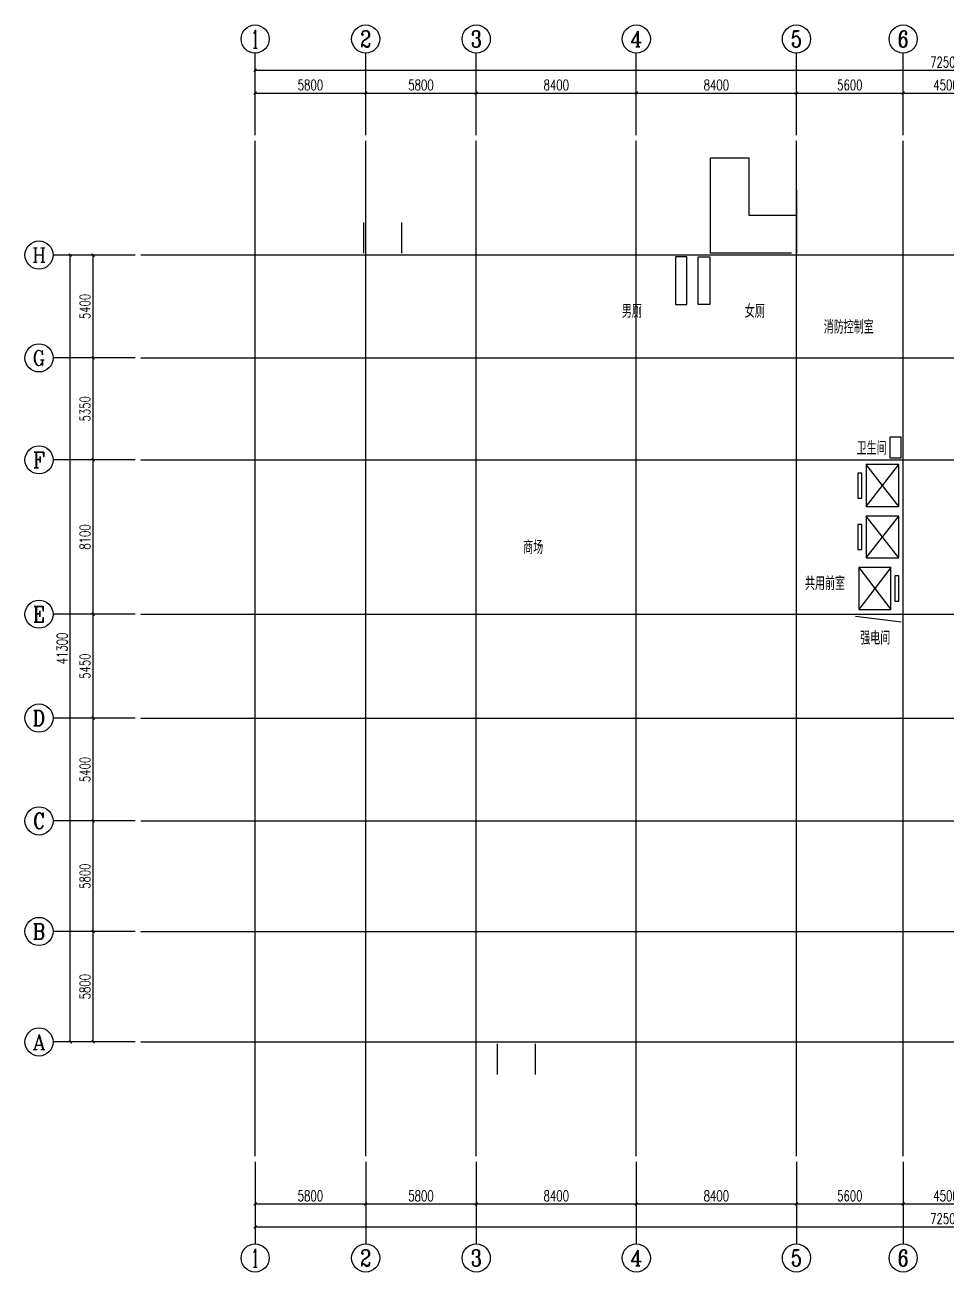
# Model space of a CAD drawing. Extents: x -23677 to 72977, y -23677 to 41777.
# Drawn here: x -23677 to 24650, y -23677 to 41777 of the extents above; entities that cross this region are included whole.
import ezdxf
from ezdxf.enums import TextEntityAlignment as Align

# ---------------------------------------------------------------- set-up
doc = ezdxf.new("R2010")
doc.units = 0
doc.header["$LTSCALE"] = 1000
doc.header["$MEASUREMENT"] = 0
for name, color, linetype in [('AXIS', 3, 'Continuous'), ('AXIS_TEXT', 7, 'Continuous'), ('EVTR', 2, 'Continuous'), ('hole', 50, 'Continuous'), ('LVTRY', 6, 'Continuous'), ('STAIR', 2, 'Continuous'), ('Text', 7, 'Continuous')]:
    doc.layers.add(name, color=color, linetype=linetype)
doc.layers.add('Canopy', color=100, linetype='Continuous', plot=False)
doc.layers.add('DOTE', color=1, linetype='Continuous', plot=False)
doc.styles.add('_TCH_AXIS', font='COMPLEX', dxfattribs={"bigfont": 'GBCBIG'})
doc.styles.add('_TCH_DIM_T3', font='SIMPLEX', dxfattribs={"width": 0.705882, "bigfont": 'GBCBIG'})
doc.styles.add('COMPLEX', font='COMPLEX')
doc.styles.get("Standard").update_dxf_attribs({"font": 'gbenor.shx', "bigfont": 'gbcbig.shx'})
doc.dimstyles.new('_TCH_ARCH&&100', dxfattribs={"dimtxt": 297.5, "dimasz": 100, "dimexe": 250, "dimexo": 300, "dimgap": 126.25, "dimtad": 1, "dimdec": 0, "dimzin": 0, "dimdsep": 46, "dimtxsty": '_TCH_DIM_T3', "dimblk": 'ARCHTICK', "dimcen": 0.09, "dimclrt": 7, "dimazin": 2, "dimtfac": 1, "dimtdec": 0, "dimtix": 1, "dimtmove": 2, "dimatfit": 3, "dimfxl": 1, "dimtolj": 1, "dimtzin": 0, "dimarcsym": 0})

# ---------------------------------------------------------------- blocks, each defined once
blk = doc.blocks.new('_ArchTick')
at = {"color": 0, "linetype": 'ByBlock', "const_width": 0.4}
blk.add_lwpolyline([(-0.5, -0.5), (0.5, 0.5)], dxfattribs=at)
blk = doc.blocks.new('*D41')
at = {"layer": 'AXIS', "color": 0, "lineweight": -2, "transparency": 16777216}
for p, q in [((-17900, -5800), (-20350, -5800)), ((-20100, -11600), (-20100, -5800)), ((-17900, -11600), (-20350, -11600))]:
    blk.add_line(p, q, dxfattribs=at)
at = {"layer": 'Defpoints', "color": 0, "transparency": 16777216}
for p in [(-20100, -5800), (-17600, -5800), (-17600, -11600)]:
    blk.add_point(p, dxfattribs=at)
at = {"layer": 'AXIS', "color": 0, "lineweight": -2, "transparency": 16777216, "xscale": 150, "yscale": 150, "zscale": 150}
for p, rotation in [((-20100, -5800), 90), ((-20100, -11600), 270)]:
    blk.add_blockref('_ArchTick', p, dxfattribs=dict(at, rotation=rotation))
at = {"layer": 'AXIS', "color": 7, "transparency": 16777216, "insert": (-20525, -8700), "char_height": 550, "attachment_point": 5, "rotation": 90, "style": '_TCH_DIM_T3'}
blk.add_mtext('\\A1;5800', dxfattribs=at)
blk = doc.blocks.new('*D42')
at = {"layer": 'AXIS', "color": 0, "lineweight": -2, "transparency": 16777216}
for p, q in [((-17900, 0), (-20350, 0)), ((-20100, -5800), (-20100, 0)), ((-17900, -5800), (-20350, -5800))]:
    blk.add_line(p, q, dxfattribs=at)
at = {"layer": 'Defpoints', "color": 0, "transparency": 16777216}
for p in [(-20100, 0), (-17600, 0), (-17600, -5800)]:
    blk.add_point(p, dxfattribs=at)
at = {"layer": 'AXIS', "color": 0, "lineweight": -2, "transparency": 16777216, "xscale": 150, "yscale": 150, "zscale": 150}
for p, rotation in [((-20100, 0), 90), ((-20100, -5800), 270)]:
    blk.add_blockref('_ArchTick', p, dxfattribs=dict(at, rotation=rotation))
at = {"layer": 'AXIS', "color": 7, "transparency": 16777216, "insert": (-20525, -2900), "char_height": 550, "attachment_point": 5, "rotation": 90, "style": '_TCH_DIM_T3'}
blk.add_mtext('\\A1;5800', dxfattribs=at)
blk = doc.blocks.new('*D43')
at = {"layer": 'AXIS', "color": 0, "lineweight": -2, "transparency": 16777216}
for p, q in [((-17900, 5400), (-20350, 5400)), ((-20100, 0), (-20100, 5400)), ((-17900, 0), (-20350, 0))]:
    blk.add_line(p, q, dxfattribs=at)
at = {"layer": 'Defpoints', "color": 0, "transparency": 16777216}
for p in [(-20100, 5400), (-17600, 5400), (-17600, 0)]:
    blk.add_point(p, dxfattribs=at)
at = {"layer": 'AXIS', "color": 0, "lineweight": -2, "transparency": 16777216, "xscale": 150, "yscale": 150, "zscale": 150}
for p, rotation in [((-20100, 5400), 90), ((-20100, 0), 270)]:
    blk.add_blockref('_ArchTick', p, dxfattribs=dict(at, rotation=rotation))
at = {"layer": 'AXIS', "color": 7, "transparency": 16777216, "insert": (-20525, 2700), "char_height": 550, "attachment_point": 5, "rotation": 90, "style": '_TCH_DIM_T3'}
blk.add_mtext('\\A1;5400', dxfattribs=at)
blk = doc.blocks.new('*D44')
at = {"layer": 'AXIS', "color": 0, "lineweight": -2, "transparency": 16777216}
for p, q in [((-17900, 10850), (-20350, 10850)), ((-20100, 5400), (-20100, 10850)), ((-17900, 5400), (-20350, 5400))]:
    blk.add_line(p, q, dxfattribs=at)
at = {"layer": 'Defpoints', "color": 0, "transparency": 16777216}
for p in [(-20100, 10850), (-17600, 10850), (-17600, 5400)]:
    blk.add_point(p, dxfattribs=at)
at = {"layer": 'AXIS', "color": 0, "lineweight": -2, "transparency": 16777216, "xscale": 150, "yscale": 150, "zscale": 150}
for p, rotation in [((-20100, 10850), 90), ((-20100, 5400), 270)]:
    blk.add_blockref('_ArchTick', p, dxfattribs=dict(at, rotation=rotation))
at = {"layer": 'AXIS', "color": 7, "transparency": 16777216, "insert": (-20525, 8125), "char_height": 550, "attachment_point": 5, "rotation": 90, "style": '_TCH_DIM_T3'}
blk.add_mtext('\\A1;5450', dxfattribs=at)
blk = doc.blocks.new('*D45')
at = {"layer": 'AXIS', "color": 0, "lineweight": -2, "transparency": 16777216}
for p, q in [((-17900, 18950), (-20350, 18950)), ((-20100, 10850), (-20100, 18950)), ((-17900, 10850), (-20350, 10850))]:
    blk.add_line(p, q, dxfattribs=at)
at = {"layer": 'Defpoints', "color": 0, "transparency": 16777216}
for p in [(-20100, 18950), (-17600, 18950), (-17600, 10850)]:
    blk.add_point(p, dxfattribs=at)
at = {"layer": 'AXIS', "color": 0, "lineweight": -2, "transparency": 16777216, "xscale": 150, "yscale": 150, "zscale": 150}
for p, rotation in [((-20100, 18950), 90), ((-20100, 10850), 270)]:
    blk.add_blockref('_ArchTick', p, dxfattribs=dict(at, rotation=rotation))
at = {"layer": 'AXIS', "color": 7, "transparency": 16777216, "insert": (-20525, 14900), "char_height": 550, "attachment_point": 5, "rotation": 90, "style": '_TCH_DIM_T3'}
blk.add_mtext('\\A1;8100', dxfattribs=at)
blk = doc.blocks.new('*D46')
at = {"layer": 'AXIS', "color": 0, "lineweight": -2, "transparency": 16777216}
for p, q in [((-17900, 24300), (-20350, 24300)), ((-20100, 18950), (-20100, 24300)), ((-17900, 18950), (-20350, 18950))]:
    blk.add_line(p, q, dxfattribs=at)
at = {"layer": 'Defpoints', "color": 0, "transparency": 16777216}
for p in [(-20100, 24300), (-17600, 24300), (-17600, 18950)]:
    blk.add_point(p, dxfattribs=at)
at = {"layer": 'AXIS', "color": 0, "lineweight": -2, "transparency": 16777216, "xscale": 150, "yscale": 150, "zscale": 150}
for p, rotation in [((-20100, 24300), 90), ((-20100, 18950), 270)]:
    blk.add_blockref('_ArchTick', p, dxfattribs=dict(at, rotation=rotation))
at = {"layer": 'AXIS', "color": 7, "transparency": 16777216, "insert": (-20525, 21625), "char_height": 550, "attachment_point": 5, "rotation": 90, "style": '_TCH_DIM_T3'}
blk.add_mtext('\\A1;5350', dxfattribs=at)
blk = doc.blocks.new('*D47')
at = {"layer": 'AXIS', "color": 0, "lineweight": -2, "transparency": 16777216}
for p, q in [((-17900, 29700), (-20350, 29700)), ((-20100, 24300), (-20100, 29700)), ((-17900, 24300), (-20350, 24300))]:
    blk.add_line(p, q, dxfattribs=at)
at = {"layer": 'Defpoints', "color": 0, "transparency": 16777216}
for p in [(-20100, 29700), (-17600, 29700), (-17600, 24300)]:
    blk.add_point(p, dxfattribs=at)
at = {"layer": 'AXIS', "color": 0, "lineweight": -2, "transparency": 16777216, "xscale": 150, "yscale": 150, "zscale": 150}
for p, rotation in [((-20100, 29700), 90), ((-20100, 24300), 270)]:
    blk.add_blockref('_ArchTick', p, dxfattribs=dict(at, rotation=rotation))
at = {"layer": 'AXIS', "color": 7, "transparency": 16777216, "insert": (-20525, 27000), "char_height": 550, "attachment_point": 5, "rotation": 90, "style": '_TCH_DIM_T3'}
blk.add_mtext('\\A1;5400', dxfattribs=at)
blk = doc.blocks.new('*D48')
at = {"layer": 'AXIS', "color": 0, "lineweight": -2, "transparency": 16777216}
for p, q in [((-18300, 29700), (-21550, 29700)), ((-21300, -11600), (-21300, 29700)), ((-18300, -11600), (-21550, -11600))]:
    blk.add_line(p, q, dxfattribs=at)
at = {"layer": 'Defpoints', "color": 0, "transparency": 16777216}
for p in [(-21300, 29700), (-18000, 29700), (-18000, -11600)]:
    blk.add_point(p, dxfattribs=at)
at = {"layer": 'AXIS', "color": 0, "lineweight": -2, "transparency": 16777216, "xscale": 150, "yscale": 150, "zscale": 150}
for p, rotation in [((-21300, 29700), 90), ((-21300, -11600), 270)]:
    blk.add_blockref('_ArchTick', p, dxfattribs=dict(at, rotation=rotation))
at = {"layer": 'AXIS', "color": 7, "transparency": 16777216, "insert": (-21725, 9050), "char_height": 550, "attachment_point": 5, "rotation": 90, "style": '_TCH_DIM_T3'}
blk.add_mtext('\\A1;41300', dxfattribs=at)
blk = doc.blocks.new('_AXISO')
blk.add_circle((0, 0), 0.5)
at = {"layer": 'AXIS_TEXT', "style": 'COMPLEX', "width": 1.041667}
blk.add_attdef('A', text='', height=0.56, dxfattribs=at).set_placement((-0.25, -0.28), (0.25, -0.28), align=Align.FIT)
blk = doc.blocks.new('*D50')
at = {"layer": 'AXIS', "color": 0, "lineweight": -2, "transparency": 16777216}
for p, q in [((-11600, -17900), (-11600, -20350)), ((-5800, -17900), (-5800, -20350)), ((-11600, -20100), (-5800, -20100))]:
    blk.add_line(p, q, dxfattribs=at)
at = {"layer": 'Defpoints', "color": 0, "transparency": 16777216}
for p in [(-11600, -17600), (-5800, -17600), (-5800, -20100)]:
    blk.add_point(p, dxfattribs=at)
at = {"layer": 'AXIS', "color": 0, "lineweight": -2, "transparency": 16777216, "xscale": 150, "yscale": 150, "zscale": 150, "rotation": 180}
blk.add_blockref('_ArchTick', (-11600, -20100), dxfattribs=at)
at = {"layer": 'AXIS', "color": 0, "lineweight": -2, "transparency": 16777216, "xscale": 150, "yscale": 150, "zscale": 150}
blk.add_blockref('_ArchTick', (-5800, -20100), dxfattribs=at)
at = {"layer": 'AXIS', "color": 7, "transparency": 16777216, "insert": (-8700, -19675), "char_height": 550, "attachment_point": 5, "style": '_TCH_DIM_T3'}
blk.add_mtext('\\A1;5800', dxfattribs=at)
blk = doc.blocks.new('*D51')
at = {"layer": 'AXIS', "color": 0, "lineweight": -2, "transparency": 16777216}
for p, q in [((-5800, -17900), (-5800, -20350)), ((0, -17900), (0, -20350)), ((-5800, -20100), (0, -20100))]:
    blk.add_line(p, q, dxfattribs=at)
at = {"layer": 'Defpoints', "color": 0, "transparency": 16777216}
for p in [(-5800, -17600), (0, -17600), (0, -20100)]:
    blk.add_point(p, dxfattribs=at)
at = {"layer": 'AXIS', "color": 0, "lineweight": -2, "transparency": 16777216, "xscale": 150, "yscale": 150, "zscale": 150, "rotation": 180}
blk.add_blockref('_ArchTick', (-5800, -20100), dxfattribs=at)
at = {"layer": 'AXIS', "color": 0, "lineweight": -2, "transparency": 16777216, "xscale": 150, "yscale": 150, "zscale": 150}
blk.add_blockref('_ArchTick', (0, -20100), dxfattribs=at)
at = {"layer": 'AXIS', "color": 7, "transparency": 16777216, "insert": (-2900, -19675), "char_height": 550, "attachment_point": 5, "style": '_TCH_DIM_T3'}
blk.add_mtext('\\A1;5800', dxfattribs=at)
blk = doc.blocks.new('*D52')
at = {"layer": 'AXIS', "color": 0, "lineweight": -2, "transparency": 16777216}
for p, q in [((0, -17900), (0, -20350)), ((8400, -17900), (8400, -20350)), ((0, -20100), (8400, -20100))]:
    blk.add_line(p, q, dxfattribs=at)
at = {"layer": 'Defpoints', "color": 0, "transparency": 16777216}
for p in [(0, -17600), (8400, -17600), (8400, -20100)]:
    blk.add_point(p, dxfattribs=at)
at = {"layer": 'AXIS', "color": 0, "lineweight": -2, "transparency": 16777216, "xscale": 150, "yscale": 150, "zscale": 150, "rotation": 180}
blk.add_blockref('_ArchTick', (0, -20100), dxfattribs=at)
at = {"layer": 'AXIS', "color": 0, "lineweight": -2, "transparency": 16777216, "xscale": 150, "yscale": 150, "zscale": 150}
blk.add_blockref('_ArchTick', (8400, -20100), dxfattribs=at)
at = {"layer": 'AXIS', "color": 7, "transparency": 16777216, "insert": (4200, -19675), "char_height": 550, "attachment_point": 5, "style": '_TCH_DIM_T3'}
blk.add_mtext('\\A1;8400', dxfattribs=at)
blk = doc.blocks.new('*D53')
at = {"layer": 'AXIS', "color": 0, "lineweight": -2, "transparency": 16777216}
for p, q in [((8400, -17900), (8400, -20350)), ((16800, -17900), (16800, -20350)), ((8400, -20100), (16800, -20100))]:
    blk.add_line(p, q, dxfattribs=at)
at = {"layer": 'Defpoints', "color": 0, "transparency": 16777216}
for p in [(8400, -17600), (16800, -17600), (16800, -20100)]:
    blk.add_point(p, dxfattribs=at)
at = {"layer": 'AXIS', "color": 0, "lineweight": -2, "transparency": 16777216, "xscale": 150, "yscale": 150, "zscale": 150, "rotation": 180}
blk.add_blockref('_ArchTick', (8400, -20100), dxfattribs=at)
at = {"layer": 'AXIS', "color": 0, "lineweight": -2, "transparency": 16777216, "xscale": 150, "yscale": 150, "zscale": 150}
blk.add_blockref('_ArchTick', (16800, -20100), dxfattribs=at)
at = {"layer": 'AXIS', "color": 7, "transparency": 16777216, "insert": (12600, -19675), "char_height": 550, "attachment_point": 5, "style": '_TCH_DIM_T3'}
blk.add_mtext('\\A1;8400', dxfattribs=at)
blk = doc.blocks.new('*D54')
at = {"layer": 'AXIS', "color": 0, "lineweight": -2, "transparency": 16777216}
for p, q in [((16800, -17900), (16800, -20350)), ((22400, -17900), (22400, -20350)), ((16800, -20100), (22400, -20100))]:
    blk.add_line(p, q, dxfattribs=at)
at = {"layer": 'Defpoints', "color": 0, "transparency": 16777216}
for p in [(16800, -17600), (22400, -17600), (22400, -20100)]:
    blk.add_point(p, dxfattribs=at)
at = {"layer": 'AXIS', "color": 0, "lineweight": -2, "transparency": 16777216, "xscale": 150, "yscale": 150, "zscale": 150, "rotation": 180}
blk.add_blockref('_ArchTick', (16800, -20100), dxfattribs=at)
at = {"layer": 'AXIS', "color": 0, "lineweight": -2, "transparency": 16777216, "xscale": 150, "yscale": 150, "zscale": 150}
blk.add_blockref('_ArchTick', (22400, -20100), dxfattribs=at)
at = {"layer": 'AXIS', "color": 7, "transparency": 16777216, "insert": (19600, -19675), "char_height": 550, "attachment_point": 5, "style": '_TCH_DIM_T3'}
blk.add_mtext('\\A1;5600', dxfattribs=at)
blk = doc.blocks.new('*D55')
at = {"layer": 'AXIS', "color": 0, "lineweight": -2, "transparency": 16777216}
for p, q in [((22400, -17900), (22400, -20350)), ((26900, -17900), (26900, -20350)), ((22400, -20100), (26900, -20100))]:
    blk.add_line(p, q, dxfattribs=at)
at = {"layer": 'Defpoints', "color": 0, "transparency": 16777216}
for p in [(22400, -17600), (26900, -17600), (26900, -20100)]:
    blk.add_point(p, dxfattribs=at)
at = {"layer": 'AXIS', "color": 0, "lineweight": -2, "transparency": 16777216, "xscale": 150, "yscale": 150, "zscale": 150, "rotation": 180}
blk.add_blockref('_ArchTick', (22400, -20100), dxfattribs=at)
at = {"layer": 'AXIS', "color": 0, "lineweight": -2, "transparency": 16777216, "xscale": 150, "yscale": 150, "zscale": 150}
blk.add_blockref('_ArchTick', (26900, -20100), dxfattribs=at)
at = {"layer": 'AXIS', "color": 7, "transparency": 16777216, "insert": (24650, -19675), "char_height": 550, "attachment_point": 5, "style": '_TCH_DIM_T3'}
blk.add_mtext('\\A1;4500', dxfattribs=at)
blk = doc.blocks.new('*D61')
at = {"layer": 'AXIS', "color": 0, "lineweight": -2, "transparency": 16777216}
for p, q in [((-11600, -18300), (-11600, -21550)), ((60900, -18300), (60900, -21550)), ((-11600, -21300), (60900, -21300))]:
    blk.add_line(p, q, dxfattribs=at)
at = {"layer": 'Defpoints', "color": 0, "transparency": 16777216}
for p in [(-11600, -18000), (60900, -18000), (60900, -21300)]:
    blk.add_point(p, dxfattribs=at)
at = {"layer": 'AXIS', "color": 0, "lineweight": -2, "transparency": 16777216, "xscale": 150, "yscale": 150, "zscale": 150, "rotation": 180}
blk.add_blockref('_ArchTick', (-11600, -21300), dxfattribs=at)
at = {"layer": 'AXIS', "color": 0, "lineweight": -2, "transparency": 16777216, "xscale": 150, "yscale": 150, "zscale": 150}
blk.add_blockref('_ArchTick', (60900, -21300), dxfattribs=at)
at = {"layer": 'AXIS', "color": 7, "transparency": 16777216, "insert": (24650, -20875), "char_height": 550, "attachment_point": 5, "style": '_TCH_DIM_T3'}
blk.add_mtext('\\A1;72500', dxfattribs=at)
blk = doc.blocks.new('*D70')
at = {"layer": 'AXIS', "color": 0, "lineweight": -2, "transparency": 16777216}
for p, q in [((-11600, 36000), (-11600, 38450)), ((-11600, 38200), (-5800, 38200)), ((-5800, 36000), (-5800, 38450))]:
    blk.add_line(p, q, dxfattribs=at)
at = {"layer": 'Defpoints', "color": 0, "transparency": 16777216}
for p in [(-5800, 38200), (-11600, 35700), (-5800, 35700)]:
    blk.add_point(p, dxfattribs=at)
at = {"layer": 'AXIS', "color": 0, "lineweight": -2, "transparency": 16777216, "xscale": 150, "yscale": 150, "zscale": 150, "rotation": 180}
blk.add_blockref('_ArchTick', (-11600, 38200), dxfattribs=at)
at = {"layer": 'AXIS', "color": 0, "lineweight": -2, "transparency": 16777216, "xscale": 150, "yscale": 150, "zscale": 150}
blk.add_blockref('_ArchTick', (-5800, 38200), dxfattribs=at)
at = {"layer": 'AXIS', "color": 7, "transparency": 16777216, "insert": (-8700, 38625), "char_height": 550, "attachment_point": 5, "style": '_TCH_DIM_T3'}
blk.add_mtext('\\A1;5800', dxfattribs=at)
blk = doc.blocks.new('*D71')
at = {"layer": 'AXIS', "color": 0, "lineweight": -2, "transparency": 16777216}
for p, q in [((-5800, 36000), (-5800, 38450)), ((-5800, 38200), (0, 38200)), ((0, 36000), (0, 38450))]:
    blk.add_line(p, q, dxfattribs=at)
at = {"layer": 'Defpoints', "color": 0, "transparency": 16777216}
for p in [(0, 38200), (-5800, 35700), (0, 35700)]:
    blk.add_point(p, dxfattribs=at)
at = {"layer": 'AXIS', "color": 0, "lineweight": -2, "transparency": 16777216, "xscale": 150, "yscale": 150, "zscale": 150, "rotation": 180}
blk.add_blockref('_ArchTick', (-5800, 38200), dxfattribs=at)
at = {"layer": 'AXIS', "color": 0, "lineweight": -2, "transparency": 16777216, "xscale": 150, "yscale": 150, "zscale": 150}
blk.add_blockref('_ArchTick', (0, 38200), dxfattribs=at)
at = {"layer": 'AXIS', "color": 7, "transparency": 16777216, "insert": (-2900, 38625), "char_height": 550, "attachment_point": 5, "style": '_TCH_DIM_T3'}
blk.add_mtext('\\A1;5800', dxfattribs=at)
blk = doc.blocks.new('*D72')
at = {"layer": 'AXIS', "color": 0, "lineweight": -2, "transparency": 16777216}
for p, q in [((0, 36000), (0, 38450)), ((0, 38200), (8400, 38200)), ((8400, 36000), (8400, 38450))]:
    blk.add_line(p, q, dxfattribs=at)
at = {"layer": 'Defpoints', "color": 0, "transparency": 16777216}
for p in [(8400, 38200), (0, 35700), (8400, 35700)]:
    blk.add_point(p, dxfattribs=at)
at = {"layer": 'AXIS', "color": 0, "lineweight": -2, "transparency": 16777216, "xscale": 150, "yscale": 150, "zscale": 150, "rotation": 180}
blk.add_blockref('_ArchTick', (0, 38200), dxfattribs=at)
at = {"layer": 'AXIS', "color": 0, "lineweight": -2, "transparency": 16777216, "xscale": 150, "yscale": 150, "zscale": 150}
blk.add_blockref('_ArchTick', (8400, 38200), dxfattribs=at)
at = {"layer": 'AXIS', "color": 7, "transparency": 16777216, "insert": (4200, 38625), "char_height": 550, "attachment_point": 5, "style": '_TCH_DIM_T3'}
blk.add_mtext('\\A1;8400', dxfattribs=at)
blk = doc.blocks.new('*D73')
at = {"layer": 'AXIS', "color": 0, "lineweight": -2, "transparency": 16777216}
for p, q in [((8400, 36000), (8400, 38450)), ((8400, 38200), (16800, 38200)), ((16800, 36000), (16800, 38450))]:
    blk.add_line(p, q, dxfattribs=at)
at = {"layer": 'Defpoints', "color": 0, "transparency": 16777216}
for p in [(16800, 38200), (8400, 35700), (16800, 35700)]:
    blk.add_point(p, dxfattribs=at)
at = {"layer": 'AXIS', "color": 0, "lineweight": -2, "transparency": 16777216, "xscale": 150, "yscale": 150, "zscale": 150, "rotation": 180}
blk.add_blockref('_ArchTick', (8400, 38200), dxfattribs=at)
at = {"layer": 'AXIS', "color": 0, "lineweight": -2, "transparency": 16777216, "xscale": 150, "yscale": 150, "zscale": 150}
blk.add_blockref('_ArchTick', (16800, 38200), dxfattribs=at)
at = {"layer": 'AXIS', "color": 7, "transparency": 16777216, "insert": (12600, 38625), "char_height": 550, "attachment_point": 5, "style": '_TCH_DIM_T3'}
blk.add_mtext('\\A1;8400', dxfattribs=at)
blk = doc.blocks.new('*D74')
at = {"layer": 'AXIS', "color": 0, "lineweight": -2, "transparency": 16777216}
for p, q in [((16800, 36000), (16800, 38450)), ((16800, 38200), (22400, 38200)), ((22400, 36000), (22400, 38450))]:
    blk.add_line(p, q, dxfattribs=at)
at = {"layer": 'Defpoints', "color": 0, "transparency": 16777216}
for p in [(22400, 38200), (16800, 35700), (22400, 35700)]:
    blk.add_point(p, dxfattribs=at)
at = {"layer": 'AXIS', "color": 0, "lineweight": -2, "transparency": 16777216, "xscale": 150, "yscale": 150, "zscale": 150, "rotation": 180}
blk.add_blockref('_ArchTick', (16800, 38200), dxfattribs=at)
at = {"layer": 'AXIS', "color": 0, "lineweight": -2, "transparency": 16777216, "xscale": 150, "yscale": 150, "zscale": 150}
blk.add_blockref('_ArchTick', (22400, 38200), dxfattribs=at)
at = {"layer": 'AXIS', "color": 7, "transparency": 16777216, "insert": (19600, 38625), "char_height": 550, "attachment_point": 5, "style": '_TCH_DIM_T3'}
blk.add_mtext('\\A1;5600', dxfattribs=at)
blk = doc.blocks.new('*D75')
at = {"layer": 'AXIS', "color": 0, "lineweight": -2, "transparency": 16777216}
for p, q in [((22400, 36000), (22400, 38450)), ((22400, 38200), (26900, 38200)), ((26900, 36000), (26900, 38450))]:
    blk.add_line(p, q, dxfattribs=at)
at = {"layer": 'Defpoints', "color": 0, "transparency": 16777216}
for p in [(26900, 38200), (22400, 35700), (26900, 35700)]:
    blk.add_point(p, dxfattribs=at)
at = {"layer": 'AXIS', "color": 0, "lineweight": -2, "transparency": 16777216, "xscale": 150, "yscale": 150, "zscale": 150, "rotation": 180}
blk.add_blockref('_ArchTick', (22400, 38200), dxfattribs=at)
at = {"layer": 'AXIS', "color": 0, "lineweight": -2, "transparency": 16777216, "xscale": 150, "yscale": 150, "zscale": 150}
blk.add_blockref('_ArchTick', (26900, 38200), dxfattribs=at)
at = {"layer": 'AXIS', "color": 7, "transparency": 16777216, "insert": (24650, 38625), "char_height": 550, "attachment_point": 5, "style": '_TCH_DIM_T3'}
blk.add_mtext('\\A1;4500', dxfattribs=at)
blk = doc.blocks.new('*D81')
at = {"layer": 'AXIS', "color": 0, "lineweight": -2, "transparency": 16777216}
for p, q in [((-11600, 36400), (-11600, 39650)), ((-11600, 39400), (60900, 39400)), ((60900, 36400), (60900, 39650))]:
    blk.add_line(p, q, dxfattribs=at)
at = {"layer": 'Defpoints', "color": 0, "transparency": 16777216}
for p in [(60900, 39400), (-11600, 36100), (60900, 36100)]:
    blk.add_point(p, dxfattribs=at)
at = {"layer": 'AXIS', "color": 0, "lineweight": -2, "transparency": 16777216, "xscale": 150, "yscale": 150, "zscale": 150, "rotation": 180}
blk.add_blockref('_ArchTick', (-11600, 39400), dxfattribs=at)
at = {"layer": 'AXIS', "color": 0, "lineweight": -2, "transparency": 16777216, "xscale": 150, "yscale": 150, "zscale": 150}
blk.add_blockref('_ArchTick', (60900, 39400), dxfattribs=at)
at = {"layer": 'AXIS', "color": 7, "transparency": 16777216, "insert": (24650, 39825), "char_height": 550, "attachment_point": 5, "style": '_TCH_DIM_T3'}
blk.add_mtext('\\A1;72500', dxfattribs=at)

msp = doc.modelspace()

# ---------------------------------------------------------------- linework, layer by layer
at = {"layer": 'AXIS'}
for p, q in [((-11600, 36300), (-11600, 40300)), ((-5800, 36300), (-5800, 40300)), ((0, 36300), (0, 40300)), ((8400, 36300), (8400, 40300)), ((16800, 36300), (16800, 40300)), ((22400, 36300), (22400, 40300)), ((-18200, 29700), (-22200, 29700)), ((-18200, 24300), (-22200, 24300)), ((-18200, 18950), (-22200, 18950)), ((-18200, 10850), (-22200, 10850)), ((-18200, 5400), (-22200, 5400)), ((-18200, 0), (-22200, 0)), ((-18200, -5800), (-22200, -5800)), ((-18200, -11600), (-22200, -11600)), ((-11600, -18200), (-11600, -22200)), ((-5800, -18200), (-5800, -22200)), ((0, -18200), (0, -22200)), ((8400, -18200), (8400, -22200)), ((16800, -18200), (16800, -22200)), ((22400, -18200), (22400, -22200))]:
    msp.add_line(p, q, dxfattribs=at)
at = {"layer": 'Canopy'}
msp.add_point((0, 0), dxfattribs=at)
at = {"layer": 'DOTE'}
for p, q in [((-11600, -17600), (-11600, 35700)), ((-5800, -17600), (-5800, 35700)), ((0, -17600), (0, 35700)), ((8400, -17600), (8400, 35700)), ((16800, -17600), (16800, 35700)), ((22400, -17600), (22400, 35700)), ((66900, 29700), (-17600, 29700)), ((-17600, 24300), (66900, 24300)), ((-17600, 18950), (66900, 18950)), ((-17600, 10850), (66900, 10850)), ((-17600, 5400), (66900, 5400)), ((-17600, 0), (66900, 0)), ((-17600, -5800), (66900, -5800)), ((-17600, -11600), (66900, -11600))]:
    msp.add_line(p, q, dxfattribs=at)
at = {"layer": 'EVTR'}
for p, q in [((22175, 18700), (20455, 18700)), ((20455, 18700), (20455, 16500)), ((20455, 16500), (22175, 18700)), ((22175, 16500), (20455, 18700)), ((22175, 16500), (22175, 18700)), ((20240, 18260), (20025, 18260)), ((20025, 18260), (20025, 16940)), ((20240, 16940), (20240, 18260)), ((20025, 16940), (20240, 16940)), ((20455, 16500), (22175, 16500)), ((22175, 16000), (20455, 16000)), ((20455, 16000), (20455, 13800)), ((20455, 13800), (22175, 16000)), ((22175, 13800), (20455, 16000)), ((22175, 13800), (22175, 16000)), ((20240, 15560), (20025, 15560)), ((20025, 15560), (20025, 14240)), ((20240, 14240), (20240, 15560)), ((20025, 14240), (20240, 14240)), ((20455, 13800), (22175, 13800)), ((21754.3, 13300), (20071.4, 13300)), ((20071.4, 13300), (20071.4, 11100)), ((21754.3, 13300), (20071.4, 11100)), ((20071.4, 13300), (21754.3, 11100)), ((21754.3, 11100), (21754.3, 13300)), ((22175, 12860), (21964.6, 12860)), ((21964.6, 12860), (21964.6, 11540)), ((22175, 11540), (22175, 12860)), ((21964.6, 11540), (22175, 11540)), ((20071.4, 11100), (21754.3, 11100))]:
    msp.add_line(p, q, dxfattribs=at)
at = {"layer": 'hole'}
msp.add_line((19900, 10750), (22300, 10450), dxfattribs=at)
at = {"layer": 'LVTRY'}
for points in [[(10450, 29600), (10450, 27100), (11050, 27100), (11050, 29600)], [(12250, 29600), (12250, 27100), (11650, 27100), (11650, 29600)], [(22300, 19050), (22300, 20150), (21700, 20150), (21700, 19050)]]:
    msp.add_lwpolyline(points, close=True, dxfattribs=at)
at = {"layer": 'STAIR'}
for p, q in [((16800, 33100), (16800, 29800)), ((-5900, 29800), (-5900, 31400)), ((-3900, 29800), (-3900, 31400)), ((1100, -11700), (1100, -13300)), ((3100, -11700), (3100, -13300))]:
    msp.add_line(p, q, dxfattribs=at)
msp.add_lwpolyline([(16550, 29800), (12300, 29800), (12300, 34800), (14300, 34800), (14300, 31800), (16800, 31800)], dxfattribs=at)
for p in [(0, 0), (-11600, -11600)]:
    msp.add_point(p, dxfattribs=at)

# ---------------------------------------------------------------- block references
at = {"layer": 'AXIS'}
ref = msp.add_blockref('_AXISO', (-11600, 41038.3), dxfattribs=dict(at, xscale=1476.510067114094, yscale=1476.510067114094, zscale=1476.510067114094))
ref.add_attrib('A', '1', dxfattribs={"layer": 'AXIS_TEXT', "height": 950, "style": '_TCH_AXIS'}).set_placement((-11803.6, 40563.3), (-11396.4, 40563.3), align=Align.FIT)
ref = msp.add_blockref('_AXISO', (-5800, 41038.3), dxfattribs=dict(at, xscale=1476.510067114094, yscale=1476.510067114094, zscale=1476.510067114094))
ref.add_attrib('A', '2', dxfattribs={"layer": 'AXIS_TEXT', "height": 860, "style": '_TCH_AXIS'}).set_placement((-6086.7, 40608.3), (-5513.3, 40608.3), align=Align.FIT)
ref = msp.add_blockref('_AXISO', (0, 41038.3), dxfattribs=dict(at, xscale=1476.510067114094, yscale=1476.510067114094, zscale=1476.510067114094))
ref.add_attrib('A', '3', dxfattribs={"layer": 'AXIS_TEXT', "height": 860, "style": '_TCH_AXIS'}).set_placement((-286.7, 40608.3), (286.7, 40608.3), align=Align.FIT)
ref = msp.add_blockref('_AXISO', (8400, 41038.3), dxfattribs=dict(at, xscale=1476.510067114094, yscale=1476.510067114094, zscale=1476.510067114094))
ref.add_attrib('A', '4', dxfattribs={"layer": 'AXIS_TEXT', "height": 822.1, "style": '_TCH_AXIS'}).set_placement((8086.8, 40627.2), (8713.2, 40627.2), align=Align.FIT)
ref = msp.add_blockref('_AXISO', (16800, 41038.3), dxfattribs=dict(at, xscale=1476.510067114094, yscale=1476.510067114094, zscale=1476.510067114094))
ref.add_attrib('A', '5', dxfattribs={"layer": 'AXIS_TEXT', "height": 860, "style": '_TCH_AXIS'}).set_placement((16513.3, 40608.3), (17086.7, 40608.3), align=Align.FIT)
ref = msp.add_blockref('_AXISO', (22400, 41038.3), dxfattribs=dict(at, xscale=1476.510067114094, yscale=1476.510067114094, zscale=1476.510067114094))
ref.add_attrib('A', '6', dxfattribs={"layer": 'AXIS_TEXT', "height": 860, "style": '_TCH_AXIS'}).set_placement((22113.3, 40608.3), (22686.7, 40608.3), align=Align.FIT)
ref = msp.add_blockref('_AXISO', (-22938.3, 29700), dxfattribs=dict(at, xscale=1476.510067114094, yscale=1476.510067114094, zscale=1476.510067114094))
ref.add_attrib('A', 'H', dxfattribs={"layer": 'AXIS_TEXT', "height": 748.4, "style": '_TCH_AXIS'}).set_placement((-23294.7, 29325.8), (-22581.9, 29325.8), align=Align.FIT)
ref = msp.add_blockref('_AXISO', (-22938.3, 24300), dxfattribs=dict(at, xscale=1476.510067114094, yscale=1476.510067114094, zscale=1476.510067114094))
ref.add_attrib('A', 'G', dxfattribs={"layer": 'AXIS_TEXT', "height": 784.7, "style": '_TCH_AXIS'}).set_placement((-23274.6, 23907.6), (-22601.9, 23907.6), align=Align.FIT)
ref = msp.add_blockref('_AXISO', (-22938.3, 18950), dxfattribs=dict(at, xscale=1476.510067114094, yscale=1476.510067114094, zscale=1476.510067114094))
ref.add_attrib('A', 'F', dxfattribs={"layer": 'AXIS_TEXT', "height": 822.1, "style": '_TCH_AXIS'}).set_placement((-23251.4, 18538.9), (-22625.1, 18538.9), align=Align.FIT)
ref = msp.add_blockref('_AXISO', (-22938.3, 10850), dxfattribs=dict(at, xscale=1476.510067114094, yscale=1476.510067114094, zscale=1476.510067114094))
ref.add_attrib('A', 'E', dxfattribs={"layer": 'AXIS_TEXT', "height": 822.1, "style": '_TCH_AXIS'}).set_placement((-23251.4, 10438.9), (-22625.1, 10438.9), align=Align.FIT)
ref = msp.add_blockref('_AXISO', (-22938.3, 5400), dxfattribs=dict(at, xscale=1476.510067114094, yscale=1476.510067114094, zscale=1476.510067114094))
ref.add_attrib('A', 'D', dxfattribs={"layer": 'AXIS_TEXT', "height": 803.3, "style": '_TCH_AXIS'}).set_placement((-23263.4, 4998.3), (-22613.1, 4998.3), align=Align.FIT)
ref = msp.add_blockref('_AXISO', (-22938.3, 0), dxfattribs=dict(at, xscale=1476.510067114094, yscale=1476.510067114094, zscale=1476.510067114094))
ref.add_attrib('A', 'C', dxfattribs={"layer": 'AXIS_TEXT', "height": 841, "style": '_TCH_AXIS'}).set_placement((-23238.6, -420.5), (-22637.9, -420.5), align=Align.FIT)
ref = msp.add_blockref('_AXISO', (-22938.3, -5800), dxfattribs=dict(at, xscale=1476.510067114094, yscale=1476.510067114094, zscale=1476.510067114094))
ref.add_attrib('A', 'B', dxfattribs={"layer": 'AXIS_TEXT', "height": 803.3, "style": '_TCH_AXIS'}).set_placement((-23263.4, -6201.7), (-22613.1, -6201.7), align=Align.FIT)
ref = msp.add_blockref('_AXISO', (-22938.3, -11600), dxfattribs=dict(at, xscale=1476.510067114094, yscale=1476.510067114094, zscale=1476.510067114094))
ref.add_attrib('A', 'A', dxfattribs={"layer": 'AXIS_TEXT', "height": 784.7, "style": '_TCH_AXIS'}).set_placement((-23274.6, -11992.4), (-22601.9, -11992.4), align=Align.FIT)
ref = msp.add_blockref('_AXISO', (-11600, -22938.3), dxfattribs=dict(at, xscale=1476.510067114094, yscale=1476.510067114094, zscale=1476.510067114094))
ref.add_attrib('A', '1', dxfattribs={"layer": 'AXIS_TEXT', "height": 950, "style": '_TCH_AXIS'}).set_placement((-11803.6, -23413.2), (-11396.4, -23413.2), align=Align.FIT)
ref = msp.add_blockref('_AXISO', (-5800, -22938.3), dxfattribs=dict(at, xscale=1476.510067114094, yscale=1476.510067114094, zscale=1476.510067114094))
ref.add_attrib('A', '2', dxfattribs={"layer": 'AXIS_TEXT', "height": 860, "style": '_TCH_AXIS'}).set_placement((-6086.7, -23368.2), (-5513.3, -23368.2), align=Align.FIT)
ref = msp.add_blockref('_AXISO', (0, -22938.3), dxfattribs=dict(at, xscale=1476.510067114094, yscale=1476.510067114094, zscale=1476.510067114094))
ref.add_attrib('A', '3', dxfattribs={"layer": 'AXIS_TEXT', "height": 860, "style": '_TCH_AXIS'}).set_placement((-286.7, -23368.2), (286.7, -23368.2), align=Align.FIT)
ref = msp.add_blockref('_AXISO', (8400, -22938.3), dxfattribs=dict(at, xscale=1476.510067114094, yscale=1476.510067114094, zscale=1476.510067114094))
ref.add_attrib('A', '4', dxfattribs={"layer": 'AXIS_TEXT', "height": 822.1, "style": '_TCH_AXIS'}).set_placement((8086.8, -23349.3), (8713.2, -23349.3), align=Align.FIT)
ref = msp.add_blockref('_AXISO', (16800, -22938.3), dxfattribs=dict(at, xscale=1476.510067114094, yscale=1476.510067114094, zscale=1476.510067114094))
ref.add_attrib('A', '5', dxfattribs={"layer": 'AXIS_TEXT', "height": 860, "style": '_TCH_AXIS'}).set_placement((16513.3, -23368.2), (17086.7, -23368.2), align=Align.FIT)
ref = msp.add_blockref('_AXISO', (22400, -22938.3), dxfattribs=dict(at, xscale=1476.510067114094, yscale=1476.510067114094, zscale=1476.510067114094))
ref.add_attrib('A', '6', dxfattribs={"layer": 'AXIS_TEXT', "height": 860, "style": '_TCH_AXIS'}).set_placement((22113.3, -23368.2), (22686.7, -23368.2), align=Align.FIT)

# ---------------------------------------------------------------- texts
at = {"layer": 'Text', "char_height": 700, "attachment_point": 5}
for s, width, insert in [('男厕', 4350, (8165.2, 26751.3)), ('女厕', 4350, (14615.2, 26751.3)), ('消防控制室', 2503.187, (19544, 25923.4)), ('卫生间', 2006.317, (20744.5, 19565.7)), ('商场', 5304.457, (2990.3, 14363.3)), ('共用前室', 3000, (18300, 12463.4)), ('强电间', 2400, (20935, 9599.5))]:
    msp.add_mtext_dynamic_manual_height_columns(s, width=width, gutter_width=1750, heights=[0], dxfattribs=dict(at, insert=insert))

# ---------------------------------------------------------------- dimensions: what is measured, and where the dimension line sits
at = {"layer": 'AXIS'}
for p1, p2, distance, picture, middle in [((-11600, 36100), (60900, 36100), 3300, '*D81', (24650, 39825)), ((-11600, 35700), (-5800, 35700), 2500, '*D70', (-8700, 38625)), ((-5800, 35700), (0, 35700), 2500, '*D71', (-2900, 38625)), ((0, 35700), (8400, 35700), 2500, '*D72', (4200, 38625)), ((8400, 35700), (16800, 35700), 2500, '*D73', (12600, 38625)), ((16800, 35700), (22400, 35700), 2500, '*D74', (19600, 38625)), ((22400, 35700), (26900, 35700), 2500, '*D75', (24650, 38625)), ((-18000, -11600), (-18000, 29700), 3300, '*D48', (-21725, 9050)), ((-17600, 24300), (-17600, 29700), 2500, '*D47', (-20525, 27000)), ((-17600, 18950), (-17600, 24300), 2500, '*D46', (-20525, 21625)), ((-17600, 10850), (-17600, 18950), 2500, '*D45', (-20525, 14900)), ((-17600, 5400), (-17600, 10850), 2500, '*D44', (-20525, 8125)), ((-17600, 0), (-17600, 5400), 2500, '*D43', (-20525, 2700)), ((-17600, -5800), (-17600, 0), 2500, '*D42', (-20525, -2900)), ((-17600, -11600), (-17600, -5800), 2500, '*D41', (-20525, -8700)), ((-11600, -17600), (-5800, -17600), -2500, '*D50', (-8700, -19675)), ((-5800, -17600), (0, -17600), -2500, '*D51', (-2900, -19675)), ((0, -17600), (8400, -17600), -2500, '*D52', (4200, -19675)), ((8400, -17600), (16800, -17600), -2500, '*D53', (12600, -19675)), ((16800, -17600), (22400, -17600), -2500, '*D54', (19600, -19675)), ((22400, -17600), (26900, -17600), -2500, '*D55', (24650, -19675)), ((-11600, -18000), (60900, -18000), -3300, '*D61', (24650, -20875))]:
    dim = msp.add_aligned_dim(p1=p1, p2=p2, distance=distance, dimstyle='_TCH_ARCH&&100', override={"dimtxt": 550, "dimasz": 150, "dimgap": 150}, dxfattribs=at)
    dim.commit()
    dim.dimension.update_dxf_attribs({"geometry": picture, "text_midpoint": middle})

doc.saveas('drawing.dxf')
